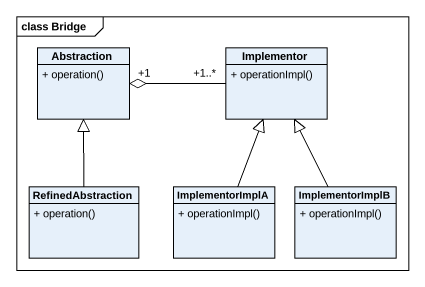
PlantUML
@startuml
mainframe class Bridge
hide circle
hide empty members
skinparam classAttributeIconSize 0
class Abstraction {
  + operation()
}
class Implementor {
  + operationImpl()
}
class RefinedAbstraction {
  + operation()
}
class ImplementorImplA {
  + operationImpl()
}
class ImplementorImplB {
  + operationImpl()
}
Implementor "+1..*" -left-o "+1" Abstraction
RefinedAbstraction -up-|> Abstraction
ImplementorImplA -up-|> Implementor
ImplementorImplB -up-|> Implementor
@enduml
